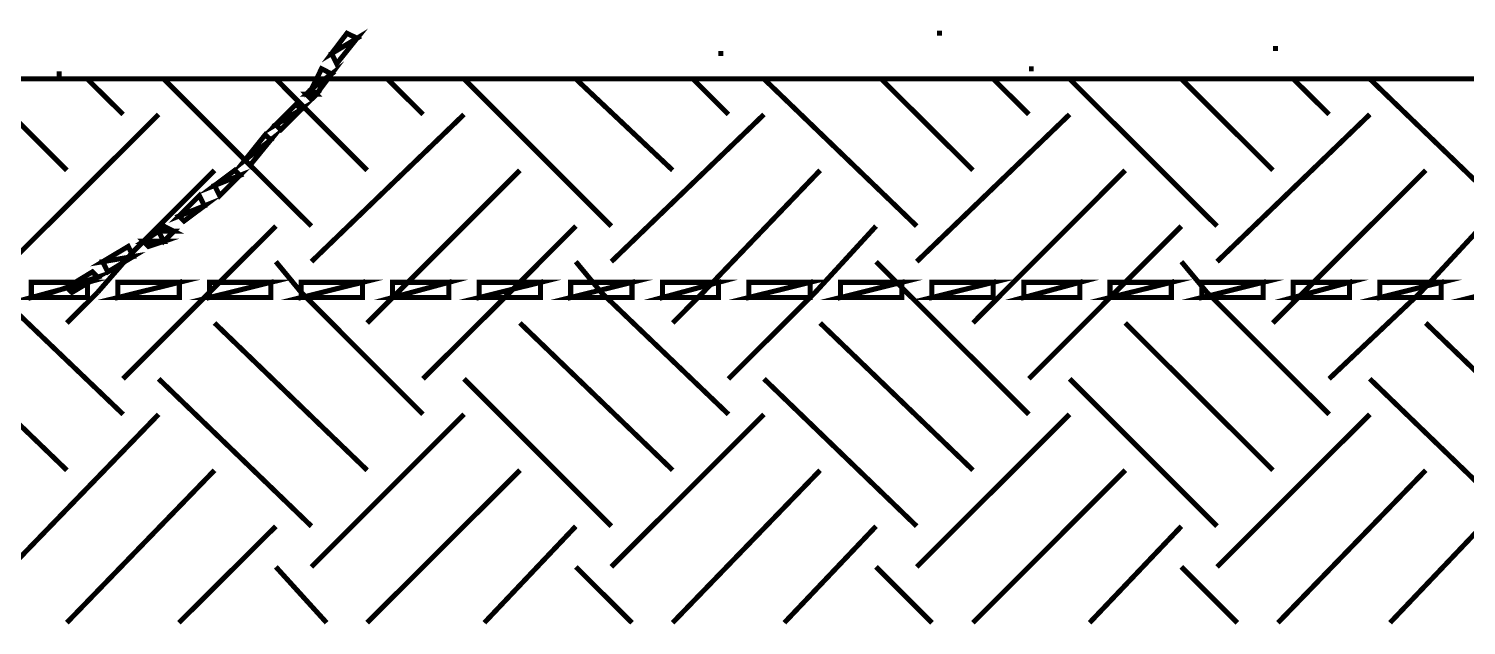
# Model space of a CAD drawing. Header units: metres. Extents: x 3290 to 4536, y 1562 to 1983.
# Drawn here: x 4034.83 to 4041.31, y 1635.2 to 1637.89 of the extents above; entities that cross this region are included whole.
import ezdxf

# ---------------------------------------------------------------- set-up
doc = ezdxf.new("R2010")
doc.units = ezdxf.units.M
for name, color, linetype in [('C00-00-00-BLACK', 7, 'Continuous'), ('C00-FF-00', 3, 'Continuous'), ('C95-49-00', 34, 'Continuous')]:
    doc.layers.add(name, color=color, linetype=linetype)

msp = doc.modelspace()

# ---------------------------------------------------------------- linework, layer by layer
at = {"layer": 'C00-00-00-BLACK', "const_width": 0.0229}
for points in [[(4038.9253, 1637.8733), (4038.948, 1637.8733)], [(4037.938, 1637.7814), (4037.9608, 1637.7814)], [(4040.4411, 1637.8045), (4040.4639, 1637.8045)], [(4039.3396, 1637.7128), (4039.3618, 1637.7128)], [(4019.0122, 1637.6671), (4066.0287, 1637.6671)], [(4034.9518, 1637.6897), (4034.9742, 1637.6897)], [(4041.176, 1637.6671), (4041.1988, 1637.6671)]]:
    msp.add_lwpolyline(points, dxfattribs=at)
at = {"layer": 'C00-FF-00', "const_width": 0.0229}
for points in [[(4036.1921, 1637.7814), (4036.3071, 1637.8507), (4036.2616, 1637.8733), (4036.1921, 1637.7814)], [(4036.2152, 1637.7359), (4036.1921, 1637.7814), (4036.3071, 1637.8507), (4036.2152, 1637.7359)], [(4036.1012, 1637.6209), (4036.1921, 1637.6897), (4036.1467, 1637.7128), (4036.1012, 1637.6209)], [(4036.1235, 1637.5985), (4036.1012, 1637.6209), (4036.1921, 1637.6897), (4036.1235, 1637.5985)], [(4035.963, 1637.4381), (4035.9407, 1637.4604), (4036.0549, 1637.5291), (4035.963, 1637.4381)], [(4036.078, 1637.5985), (4036.1235, 1637.5985), (4036.1012, 1637.6209), (4036.078, 1637.5985)], [(4036.1012, 1637.5754), (4036.078, 1637.5985), (4036.1235, 1637.5985), (4036.1012, 1637.5754)], [(4035.9407, 1637.4604), (4036.0549, 1637.5291), (4036.0316, 1637.5523), (4035.9407, 1637.4604)], [(4035.8243, 1637.2775), (4035.801, 1637.3001), (4035.9176, 1637.3918), (4035.8243, 1637.2775)], [(4035.801, 1637.3001), (4035.9176, 1637.3918), (4035.8929, 1637.4149), (4035.801, 1637.3001)], [(4035.6638, 1637.1858), (4035.7787, 1637.2313), (4035.7555, 1637.2544), (4035.6638, 1637.1858)], [(4035.687, 1637.1396), (4035.6638, 1637.1858), (4035.7787, 1637.2313), (4035.687, 1637.1396)], [(4035.5033, 1637.0477), (4035.6182, 1637.0939), (4035.5951, 1637.1396), (4035.5033, 1637.0477)], [(4035.5265, 1637.0254), (4035.5033, 1637.0477), (4035.6182, 1637.0939), (4035.5265, 1637.0254)], [(4035.4115, 1636.9791), (4035.4803, 1636.9791), (4035.4346, 1637.0023), (4035.4115, 1636.9791)], [(4035.3429, 1636.9336), (4035.4346, 1636.9336), (4035.4115, 1636.9791), (4035.3429, 1636.9336)], [(4035.366, 1636.9105), (4035.3429, 1636.9336), (4035.4346, 1636.9336), (4035.366, 1636.9105)], [(4035.4346, 1636.9336), (4035.4115, 1636.9791), (4035.4803, 1636.9791), (4035.4346, 1636.9336)], [(4035.1593, 1636.8417), (4035.2966, 1636.8649), (4035.2743, 1636.9105), (4035.1593, 1636.8417)], [(4035.1824, 1636.7955), (4035.1593, 1636.8417), (4035.2966, 1636.8649), (4035.1824, 1636.7955)], [(4034.9972, 1636.7254), (4035.1361, 1636.7717), (4035.1123, 1636.7955), (4034.9972, 1636.7254)], [(4035.0204, 1636.703), (4034.9972, 1636.7254), (4035.1361, 1636.7717), (4035.0204, 1636.703)], [(4034.837, 1636.6798), (4035.0907, 1636.7485), (4035.0907, 1636.6798), (4034.837, 1636.6798)], [(4034.837, 1636.7485), (4034.837, 1636.6798), (4035.0907, 1636.7485), (4034.837, 1636.7485)], [(4035.2278, 1636.6798), (4035.5049, 1636.7485), (4035.5049, 1636.6798), (4035.2278, 1636.6798)], [(4035.2278, 1636.7485), (4035.2278, 1636.6798), (4035.5049, 1636.7485), (4035.2278, 1636.7485)], [(4035.6407, 1636.6798), (4035.9176, 1636.7485), (4035.9176, 1636.6798), (4035.6407, 1636.6798)], [(4035.6407, 1636.7485), (4035.6407, 1636.6798), (4035.9176, 1636.7485), (4035.6407, 1636.7485)], [(4036.0549, 1636.6798), (4036.3318, 1636.7485), (4036.3318, 1636.6798), (4036.0549, 1636.6798)], [(4036.0549, 1636.7485), (4036.0549, 1636.6798), (4036.3318, 1636.7485), (4036.0549, 1636.7485)], [(4036.4676, 1636.6798), (4036.7213, 1636.7485), (4036.7213, 1636.6798), (4036.4676, 1636.6798)], [(4036.4676, 1636.7485), (4036.4676, 1636.6798), (4036.7213, 1636.7485), (4036.4676, 1636.7485)], [(4036.8587, 1636.6798), (4037.1355, 1636.7485), (4037.1355, 1636.6798), (4036.8587, 1636.6798)], [(4036.8587, 1636.7485), (4036.8587, 1636.6798), (4037.1355, 1636.7485), (4036.8587, 1636.7485)], [(4037.2714, 1636.6798), (4037.5481, 1636.7485), (4037.5481, 1636.6798), (4037.2714, 1636.6798)], [(4037.2714, 1636.7485), (4037.2714, 1636.6798), (4037.5481, 1636.7485), (4037.2714, 1636.7485)], [(4037.6856, 1636.6798), (4037.9391, 1636.7485), (4037.9391, 1636.6798), (4037.6856, 1636.6798)], [(4037.6856, 1636.7485), (4037.6856, 1636.6798), (4037.9391, 1636.7485), (4037.6856, 1636.7485)], [(4038.075, 1636.6798), (4038.3518, 1636.7485), (4038.3518, 1636.6798), (4038.075, 1636.6798)], [(4038.075, 1636.7485), (4038.075, 1636.6798), (4038.3518, 1636.7485), (4038.075, 1636.7485)], [(4038.4893, 1636.6798), (4038.7661, 1636.7485), (4038.7661, 1636.6798), (4038.4893, 1636.6798)], [(4038.4893, 1636.7485), (4038.4893, 1636.6798), (4038.7661, 1636.7485), (4038.4893, 1636.7485)], [(4038.902, 1636.6798), (4039.1787, 1636.7485), (4039.1787, 1636.6798), (4038.902, 1636.6798)], [(4038.902, 1636.7485), (4038.902, 1636.6798), (4039.1787, 1636.7485), (4038.902, 1636.7485)], [(4039.3163, 1636.6798), (4039.5698, 1636.7485), (4039.5698, 1636.6798), (4039.3163, 1636.6798)], [(4039.3163, 1636.7485), (4039.3163, 1636.6798), (4039.5698, 1636.7485), (4039.3163, 1636.7485)], [(4039.7057, 1636.6798), (4039.9824, 1636.7485), (4039.9824, 1636.6798), (4039.7057, 1636.6798)], [(4039.7057, 1636.7485), (4039.7057, 1636.6798), (4039.9824, 1636.7485), (4039.7057, 1636.7485)], [(4040.12, 1636.6798), (4040.3967, 1636.7485), (4040.3967, 1636.6798), (4040.12, 1636.6798)], [(4040.12, 1636.7485), (4040.12, 1636.6798), (4040.3967, 1636.7485), (4040.12, 1636.7485)], [(4040.5327, 1636.6798), (4040.7861, 1636.7485), (4040.7861, 1636.6798), (4040.5327, 1636.6798)], [(4040.5327, 1636.7485), (4040.5327, 1636.6798), (4040.7861, 1636.7485), (4040.5327, 1636.7485)], [(4040.9237, 1636.6798), (4041.2004, 1636.7485), (4041.2004, 1636.6798), (4040.9237, 1636.6798)], [(4040.9237, 1636.7485), (4040.9237, 1636.6798), (4041.2004, 1636.7485), (4040.9237, 1636.7485)], [(4041.3364, 1636.6798), (4041.6131, 1636.7485), (4041.6131, 1636.6798), (4041.3364, 1636.6798)]]:
    msp.add_lwpolyline(points, close=True, dxfattribs=at)
at = {"layer": 'C00-FF-00'}
for points in [[(4036.1921, 1637.7814), (4036.3071, 1637.8507), (4036.2616, 1637.8733), (4036.1921, 1637.7814)], [(4036.2152, 1637.7359), (4036.1921, 1637.7814), (4036.3071, 1637.8507), (4036.2152, 1637.7359)], [(4036.1012, 1637.6209), (4036.1921, 1637.6897), (4036.1467, 1637.7128), (4036.1012, 1637.6209)], [(4036.1235, 1637.5985), (4036.1012, 1637.6209), (4036.1921, 1637.6897), (4036.1235, 1637.5985)], [(4036.078, 1637.5985), (4036.1235, 1637.5985), (4036.1012, 1637.6209), (4036.078, 1637.5985)], [(4036.1012, 1637.5754), (4036.078, 1637.5985), (4036.1235, 1637.5985), (4036.1012, 1637.5754)], [(4035.9407, 1637.4604), (4036.0549, 1637.5291), (4036.0316, 1637.5523), (4035.9407, 1637.4604)], [(4035.963, 1637.4381), (4035.9407, 1637.4604), (4036.0549, 1637.5291), (4035.963, 1637.4381)], [(4035.801, 1637.3001), (4035.9176, 1637.3918), (4035.8929, 1637.4149), (4035.801, 1637.3001)], [(4035.8243, 1637.2775), (4035.801, 1637.3001), (4035.9176, 1637.3918), (4035.8243, 1637.2775)], [(4035.6638, 1637.1858), (4035.7787, 1637.2313), (4035.7555, 1637.2544), (4035.6638, 1637.1858)], [(4035.687, 1637.1396), (4035.6638, 1637.1858), (4035.7787, 1637.2313), (4035.687, 1637.1396)], [(4035.5033, 1637.0477), (4035.6182, 1637.0939), (4035.5951, 1637.1396), (4035.5033, 1637.0477)], [(4035.5265, 1637.0254), (4035.5033, 1637.0477), (4035.6182, 1637.0939), (4035.5265, 1637.0254)], [(4035.4115, 1636.9791), (4035.4803, 1636.9791), (4035.4346, 1637.0023), (4035.4115, 1636.9791)], [(4035.3429, 1636.9336), (4035.4346, 1636.9336), (4035.4115, 1636.9791), (4035.3429, 1636.9336)], [(4035.366, 1636.9105), (4035.3429, 1636.9336), (4035.4346, 1636.9336), (4035.366, 1636.9105)], [(4035.4346, 1636.9336), (4035.4115, 1636.9791), (4035.4803, 1636.9791), (4035.4346, 1636.9336)], [(4035.1593, 1636.8417), (4035.2966, 1636.8649), (4035.2743, 1636.9105), (4035.1593, 1636.8417)], [(4035.1824, 1636.7955), (4035.1593, 1636.8417), (4035.2966, 1636.8649), (4035.1824, 1636.7955)], [(4034.837, 1636.7485), (4034.837, 1636.6798), (4035.0907, 1636.7485), (4034.837, 1636.7485)], [(4034.837, 1636.6798), (4035.0907, 1636.7485), (4035.0907, 1636.6798), (4034.837, 1636.6798)], [(4034.9972, 1636.7254), (4035.1361, 1636.7717), (4035.1123, 1636.7955), (4034.9972, 1636.7254)], [(4035.0204, 1636.703), (4034.9972, 1636.7254), (4035.1361, 1636.7717), (4035.0204, 1636.703)], [(4035.2278, 1636.7485), (4035.2278, 1636.6798), (4035.5049, 1636.7485), (4035.2278, 1636.7485)], [(4035.2278, 1636.6798), (4035.5049, 1636.7485), (4035.5049, 1636.6798), (4035.2278, 1636.6798)], [(4035.6407, 1636.7485), (4035.6407, 1636.6798), (4035.9176, 1636.7485), (4035.6407, 1636.7485)], [(4035.6407, 1636.6798), (4035.9176, 1636.7485), (4035.9176, 1636.6798), (4035.6407, 1636.6798)], [(4036.0549, 1636.7485), (4036.0549, 1636.6798), (4036.3318, 1636.7485), (4036.0549, 1636.7485)], [(4036.0549, 1636.6798), (4036.3318, 1636.7485), (4036.3318, 1636.6798), (4036.0549, 1636.6798)], [(4036.4676, 1636.7485), (4036.4676, 1636.6798), (4036.7213, 1636.7485), (4036.4676, 1636.7485)], [(4036.4676, 1636.6798), (4036.7213, 1636.7485), (4036.7213, 1636.6798), (4036.4676, 1636.6798)], [(4036.8587, 1636.7485), (4036.8587, 1636.6798), (4037.1355, 1636.7485), (4036.8587, 1636.7485)], [(4036.8587, 1636.6798), (4037.1355, 1636.7485), (4037.1355, 1636.6798), (4036.8587, 1636.6798)], [(4037.2714, 1636.7485), (4037.2714, 1636.6798), (4037.5481, 1636.7485), (4037.2714, 1636.7485)], [(4037.2714, 1636.6798), (4037.5481, 1636.7485), (4037.5481, 1636.6798), (4037.2714, 1636.6798)], [(4037.6856, 1636.7485), (4037.6856, 1636.6798), (4037.9391, 1636.7485), (4037.6856, 1636.7485)], [(4037.6856, 1636.6798), (4037.9391, 1636.7485), (4037.9391, 1636.6798), (4037.6856, 1636.6798)], [(4038.075, 1636.7485), (4038.075, 1636.6798), (4038.3518, 1636.7485), (4038.075, 1636.7485)], [(4038.075, 1636.6798), (4038.3518, 1636.7485), (4038.3518, 1636.6798), (4038.075, 1636.6798)], [(4038.4893, 1636.7485), (4038.4893, 1636.6798), (4038.7661, 1636.7485), (4038.4893, 1636.7485)], [(4038.4893, 1636.6798), (4038.7661, 1636.7485), (4038.7661, 1636.6798), (4038.4893, 1636.6798)], [(4038.902, 1636.7485), (4038.902, 1636.6798), (4039.1787, 1636.7485), (4038.902, 1636.7485)], [(4038.902, 1636.6798), (4039.1787, 1636.7485), (4039.1787, 1636.6798), (4038.902, 1636.6798)], [(4039.3163, 1636.7485), (4039.3163, 1636.6798), (4039.5698, 1636.7485), (4039.3163, 1636.7485)], [(4039.3163, 1636.6798), (4039.5698, 1636.7485), (4039.5698, 1636.6798), (4039.3163, 1636.6798)], [(4039.7057, 1636.7485), (4039.7057, 1636.6798), (4039.9824, 1636.7485), (4039.7057, 1636.7485)], [(4039.7057, 1636.6798), (4039.9824, 1636.7485), (4039.9824, 1636.6798), (4039.7057, 1636.6798)], [(4040.12, 1636.7485), (4040.12, 1636.6798), (4040.3967, 1636.7485), (4040.12, 1636.7485)], [(4040.12, 1636.6798), (4040.3967, 1636.7485), (4040.3967, 1636.6798), (4040.12, 1636.6798)], [(4040.5327, 1636.7485), (4040.5327, 1636.6798), (4040.7861, 1636.7485), (4040.5327, 1636.7485)], [(4040.5327, 1636.6798), (4040.7861, 1636.7485), (4040.7861, 1636.6798), (4040.5327, 1636.6798)], [(4040.9237, 1636.7485), (4040.9237, 1636.6798), (4041.2004, 1636.7485), (4040.9237, 1636.7485)], [(4040.9237, 1636.6798), (4041.2004, 1636.7485), (4041.2004, 1636.6798), (4040.9237, 1636.6798)]]:
    msp.add_lwpolyline(points, close=True, dxfattribs=at)
at = {"layer": 'C95-49-00', "const_width": 0.0229}
for points in [[(4034.9972, 1637.2544), (4034.5846, 1637.6671)], [(4035.2512, 1637.5068), (4035.0891, 1637.6671)], [(4035.4346, 1637.6671), (4035.8243, 1637.2775), (4036.1012, 1637.0023)], [(4035.9407, 1637.6671), (4036.0549, 1637.5523), (4036.3526, 1637.2544)], [(4036.6048, 1637.5068), (4036.4445, 1637.6671)], [(4037.4549, 1637.0023), (4036.7899, 1637.6671)], [(4037.7317, 1637.2544), (4037.2945, 1637.6671)], [(4037.9835, 1637.5068), (4037.8227, 1637.6671)], [(4038.8332, 1637.0023), (4038.1438, 1637.6671)], [(4039.0872, 1637.2544), (4038.6729, 1637.6671)], [(4039.3396, 1637.5068), (4039.1787, 1637.6671)], [(4040.1888, 1637.0023), (4039.5232, 1637.6671)], [(4040.4411, 1637.2544), (4040.0279, 1637.6671)], [(4040.6946, 1637.5068), (4040.5327, 1637.6671)], [(4041.5671, 1637.0023), (4040.8782, 1637.6671)], [(4034.7451, 1636.8417), (4035.4115, 1637.5068)], [(4036.1012, 1636.8417), (4036.7899, 1637.5068)], [(4037.4549, 1636.8417), (4038.1438, 1637.5068)], [(4038.8332, 1636.8417), (4039.5232, 1637.5068)], [(4040.1888, 1636.8417), (4040.8782, 1637.5068)], [(4035.6638, 1637.2544), (4035.2966, 1636.8872), (4035.1361, 1636.703)], [(4036.3526, 1636.5649), (4036.4907, 1636.703), (4037.0423, 1637.2544)], [(4037.7317, 1636.5649), (4037.8692, 1636.703), (4038.3973, 1637.2544)], [(4039.0872, 1636.5649), (4039.2242, 1636.703), (4039.7745, 1637.2544)], [(4040.4411, 1636.5649), (4040.5787, 1636.703), (4041.1306, 1637.2544)], [(4035.2512, 1636.3127), (4035.6407, 1636.703), (4035.9407, 1637.0023)], [(4036.6048, 1636.3127), (4036.9966, 1636.703), (4037.2945, 1637.0023)], [(4037.9835, 1636.3127), (4038.3751, 1636.703), (4038.6496, 1637.0023)], [(4039.3396, 1636.3127), (4039.729, 1636.703), (4040.0279, 1637.0023)], [(4040.6946, 1636.3127), (4041.1073, 1636.703), (4041.384, 1637.0023)], [(4035.2512, 1636.1523), (4034.6765, 1636.703), (4034.5615, 1636.8417)], [(4036.0549, 1636.703), (4035.9407, 1636.8417)], [(4037.9835, 1636.1523), (4037.4093, 1636.703), (4037.2945, 1636.8417)], [(4039.3396, 1636.1523), (4038.7877, 1636.703), (4038.6496, 1636.8417)], [(4040.6946, 1636.1523), (4040.1433, 1636.703), (4040.0279, 1636.8417)], [(4034.9972, 1636.5649), (4035.1361, 1636.703)], [(4036.6048, 1636.1523), (4036.0549, 1636.703)], [(4034.9972, 1635.8998), (4034.3085, 1636.5649)], [(4036.3526, 1635.8998), (4035.6638, 1636.5649)], [(4037.7317, 1635.8998), (4037.0423, 1636.5649)], [(4039.0872, 1635.8998), (4038.3973, 1636.5649)], [(4040.4411, 1635.8998), (4039.7745, 1636.5649)], [(4041.8194, 1635.8998), (4041.1306, 1636.5649)], [(4036.1012, 1635.6469), (4035.4115, 1636.3127)], [(4037.4549, 1635.6469), (4036.7899, 1636.3127)], [(4038.8332, 1635.6469), (4038.1438, 1636.3127)], [(4040.1888, 1635.6469), (4039.5232, 1636.3127)], [(4041.5671, 1635.6469), (4040.8782, 1636.3127)], [(4034.7451, 1635.4633), (4035.4115, 1636.1523)], [(4036.1012, 1635.4633), (4036.7899, 1636.1523)], [(4037.4549, 1635.4633), (4038.1438, 1636.1523)], [(4038.8332, 1635.4633), (4039.5232, 1636.1523)], [(4040.1888, 1635.4633), (4040.8782, 1636.1523)], [(4034.9972, 1635.2111), (4035.6638, 1635.8998)], [(4036.3526, 1635.2111), (4037.0423, 1635.8998)], [(4037.7317, 1635.2111), (4038.3973, 1635.8998)], [(4039.0872, 1635.2111), (4039.7745, 1635.8998)], [(4040.4639, 1635.2111), (4041.1306, 1635.8998)], [(4035.5033, 1635.2111), (4035.9407, 1635.6469)], [(4036.8818, 1635.2111), (4037.2945, 1635.6469)], [(4038.2359, 1635.2111), (4038.6496, 1635.6469)], [(4039.6136, 1635.2111), (4040.0279, 1635.6469)], [(4040.9697, 1635.2111), (4041.384, 1635.6469)], [(4036.1697, 1635.2111), (4035.9407, 1635.4633)], [(4037.5481, 1635.2111), (4037.2945, 1635.4633)], [(4038.902, 1635.2111), (4038.6496, 1635.4633)], [(4040.2803, 1635.2111), (4040.0279, 1635.4633)]]:
    msp.add_lwpolyline(points, dxfattribs=at)

doc.saveas('drawing.dxf')
